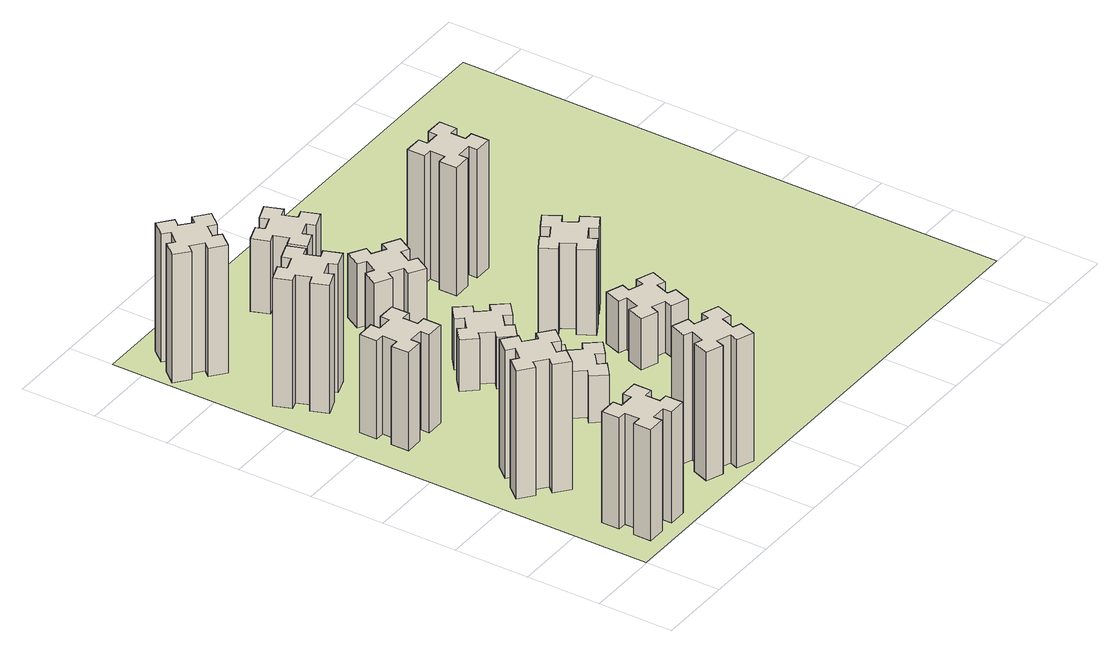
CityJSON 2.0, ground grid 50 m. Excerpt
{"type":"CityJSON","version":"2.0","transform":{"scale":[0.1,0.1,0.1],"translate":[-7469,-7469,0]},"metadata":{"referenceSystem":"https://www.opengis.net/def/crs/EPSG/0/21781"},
"CityObjects":{
"building1":{"type":"Building","attributes":{"class":"1000","function":"1000","usage":"1000","yearOfConstruction":2016,"roofType":"1000","measuredHeight":78,"storeysAboveGround":30,"storeysBelowGround":0},"geometry":[{"type":"Solid","lod":"1","boundaries":[[[[0,1,2,3,4,5,6,7,8,9,10,11,12,13,14,15,16,17,18,19]],[[17,16,20,21]],[[16,15,22,20]],[[15,14,23,22]],[[14,13,24,23]],[[13,12,25,24]],[[12,11,26,25]],[[11,10,27,26]],[[10,9,28,27]],[[9,8,29,28]],[[8,7,30,29]],[[7,6,31,30]],[[6,5,32,31]],[[5,4,33,32]],[[4,3,34,33]],[[3,2,35,34]],[[2,1,36,35]],[[1,0,37,36]],[[0,19,38,37]],[[19,18,39,38]],[[18,17,21,39]],[[24,25,26,27,28,29,30,31,32,33,34,35,36,37,38,39,21,20,22,23]]]]}]},
"building2":{"type":"Building","attributes":{"class":"1000","function":"1000","usage":"1000","yearOfConstruction":2016,"roofType":"1000","measuredHeight":90,"storeysAboveGround":30,"storeysBelowGround":0},"geometry":[{"type":"Solid","lod":"1","boundaries":[[[[40,41,42,43,44,45,46,47,48,49,50,51,52,53,54,55,56,57,58,59]],[[57,56,60,61]],[[56,55,62,60]],[[55,54,63,62]],[[54,53,64,63]],[[53,52,65,64]],[[52,51,66,65]],[[51,50,67,66]],[[50,49,68,67]],[[49,48,69,68]],[[48,47,70,69]],[[47,46,71,70]],[[46,45,72,71]],[[45,44,73,72]],[[44,43,74,73]],[[43,42,75,74]],[[42,41,76,75]],[[41,40,77,76]],[[40,59,78,77]],[[59,58,79,78]],[[58,57,61,79]],[[64,65,66,67,68,69,70,71,72,73,74,75,76,77,78,79,61,60,62,63]]]]}]},
"building3":{"type":"Building","attributes":{"class":"1000","function":"1000","usage":"1000","yearOfConstruction":2016,"roofType":"1000","measuredHeight":69,"storeysAboveGround":30,"storeysBelowGround":0},"geometry":[{"type":"Solid","lod":"1","boundaries":[[[[80,81,82,83,84,85,86,87,88,89,90,91,92,93,94,95,96,97,98,99]],[[97,96,100,101]],[[96,95,102,100]],[[95,94,103,102]],[[94,93,104,103]],[[93,92,105,104]],[[92,91,106,105]],[[91,90,107,106]],[[90,89,108,107]],[[89,88,109,108]],[[88,87,110,109]],[[87,86,111,110]],[[86,85,112,111]],[[85,84,113,112]],[[84,83,114,113]],[[83,82,115,114]],[[82,81,116,115]],[[81,80,117,116]],[[80,99,118,117]],[[99,98,119,118]],[[98,97,101,119]],[[104,105,106,107,108,109,110,111,112,113,114,115,116,117,118,119,101,100,102,103]]]]}]},
"building4":{"type":"Building","attributes":{"class":"1000","function":"1000","usage":"1000","yearOfConstruction":2016,"roofType":"1000","measuredHeight":90,"storeysAboveGround":30,"storeysBelowGround":0},"geometry":[{"type":"Solid","lod":"1","boundaries":[[[[120,121,122,123,124,125,126,127,128,129,130,131,132,133,134,135,136,137,138,139]],[[137,136,140,141]],[[136,135,142,140]],[[135,134,143,142]],[[134,133,144,143]],[[133,132,145,144]],[[132,131,146,145]],[[131,130,147,146]],[[130,129,148,147]],[[129,128,149,148]],[[128,127,150,149]],[[127,126,151,150]],[[126,125,152,151]],[[125,124,153,152]],[[124,123,154,153]],[[123,122,155,154]],[[122,121,156,155]],[[121,120,157,156]],[[120,139,158,157]],[[139,138,159,158]],[[138,137,141,159]],[[144,145,146,147,148,149,150,151,152,153,154,155,156,157,158,159,141,140,142,143]]]]}]},
"building5":{"type":"Building","attributes":{"class":"1000","function":"1000","usage":"1000","yearOfConstruction":2016,"roofType":"1000","measuredHeight":90,"storeysAboveGround":30,"storeysBelowGround":0},"geometry":[{"type":"Solid","lod":"1","boundaries":[[[[160,161,162,163,164,165,166,167,168,169,170,171,172,173,174,175,176,177,178,179]],[[177,176,180,181]],[[176,175,182,180]],[[175,174,183,182]],[[174,173,184,183]],[[173,172,185,184]],[[172,171,186,185]],[[171,170,187,186]],[[170,169,188,187]],[[169,168,189,188]],[[168,167,190,189]],[[167,166,191,190]],[[166,165,192,191]],[[165,164,193,192]],[[164,163,194,193]],[[163,162,195,194]],[[162,161,196,195]],[[161,160,197,196]],[[160,179,198,197]],[[179,178,199,198]],[[178,177,181,199]],[[184,185,186,187,188,189,190,191,192,193,194,195,196,197,198,199,181,180,182,183]]]]}]},
"building6":{"type":"Building","attributes":{"class":"1000","function":"1000","usage":"1000","yearOfConstruction":2016,"roofType":"1000","measuredHeight":90,"storeysAboveGround":30,"storeysBelowGround":0},"geometry":[{"type":"Solid","lod":"1","boundaries":[[[[200,201,202,203,204,205,206,207,208,209,210,211,212,213,214,215,216,217,218,219]],[[217,216,220,221]],[[216,215,222,220]],[[215,214,223,222]],[[214,213,224,223]],[[213,212,225,224]],[[212,211,226,225]],[[211,210,227,226]],[[210,209,228,227]],[[209,208,229,228]],[[208,207,230,229]],[[207,206,231,230]],[[206,205,232,231]],[[205,204,233,232]],[[204,203,234,233]],[[203,202,235,234]],[[202,201,236,235]],[[201,200,237,236]],[[200,219,238,237]],[[219,218,239,238]],[[218,217,221,239]],[[224,225,226,227,228,229,230,231,232,233,234,235,236,237,238,239,221,220,222,223]]]]}]},
"building7":{"type":"Building","attributes":{"class":"1000","function":"1000","usage":"1000","yearOfConstruction":2016,"roofType":"1000","measuredHeight":33,"storeysAboveGround":30,"storeysBelowGround":0},"geometry":[{"type":"Solid","lod":"1","boundaries":[[[[240,241,242,243,244,245,246,247,248,249,250,251,252,253,254,255,256,257,258,259]],[[257,256,260,261]],[[256,255,262,260]],[[255,254,263,262]],[[254,253,264,263]],[[253,252,265,264]],[[252,251,266,265]],[[251,250,267,266]],[[250,249,268,267]],[[249,248,269,268]],[[248,247,270,269]],[[247,246,271,270]],[[246,245,272,271]],[[245,244,273,272]],[[244,243,274,273]],[[243,242,275,274]],[[242,241,276,275]],[[241,240,277,276]],[[240,259,278,277]],[[259,258,279,278]],[[258,257,261,279]],[[264,265,266,267,268,269,270,271,272,273,274,275,276,277,278,279,261,260,262,263]]]]}]},
"building8":{"type":"Building","attributes":{"class":"1000","function":"1000","usage":"1000","yearOfConstruction":2016,"roofType":"1000","measuredHeight":36,"storeysAboveGround":30,"storeysBelowGround":0},"geometry":[{"type":"Solid","lod":"1","boundaries":[[[[280,281,282,283,284,285,286,287,288,289,290,291,292,293,294,295,296,297,298,299]],[[297,296,300,301]],[[296,295,302,300]],[[295,294,303,302]],[[294,293,304,303]],[[293,292,305,304]],[[292,291,306,305]],[[291,290,307,306]],[[290,289,308,307]],[[289,288,309,308]],[[288,287,310,309]],[[287,286,311,310]],[[286,285,312,311]],[[285,284,313,312]],[[284,283,314,313]],[[283,282,315,314]],[[282,281,316,315]],[[281,280,317,316]],[[280,299,318,317]],[[299,298,319,318]],[[298,297,301,319]],[[304,305,306,307,308,309,310,311,312,313,314,315,316,317,318,319,301,300,302,303]]]]}]},
"building9":{"type":"Building","attributes":{"class":"1000","function":"1000","usage":"1000","yearOfConstruction":2016,"roofType":"1000","measuredHeight":45,"storeysAboveGround":30,"storeysBelowGround":0},"geometry":[{"type":"Solid","lod":"1","boundaries":[[[[320,321,322,323,324,325,326,327,328,329,330,331,332,333,334,335,336,337,338,339]],[[337,336,340,341]],[[336,335,342,340]],[[335,334,343,342]],[[334,333,344,343]],[[333,332,345,344]],[[332,331,346,345]],[[331,330,347,346]],[[330,329,348,347]],[[329,328,349,348]],[[328,327,350,349]],[[327,326,351,350]],[[326,325,352,351]],[[325,324,353,352]],[[324,323,354,353]],[[323,322,355,354]],[[322,321,356,355]],[[321,320,357,356]],[[320,339,358,357]],[[339,338,359,358]],[[338,337,341,359]],[[344,345,346,347,348,349,350,351,352,353,354,355,356,357,358,359,341,340,342,343]]]]}]},
"building10":{"type":"Building","attributes":{"class":"1000","function":"1000","usage":"1000","yearOfConstruction":2016,"roofType":"1000","measuredHeight":51,"storeysAboveGround":30,"storeysBelowGround":0},"geometry":[{"type":"Solid","lod":"1","boundaries":[[[[360,361,362,363,364,365,366,367,368,369,370,371,372,373,374,375,376,377,378,379]],[[377,376,380,381]],[[376,375,382,380]],[[375,374,383,382]],[[374,373,384,383]],[[373,372,385,384]],[[372,371,386,385]],[[371,370,387,386]],[[370,369,388,387]],[[369,368,389,388]],[[368,367,390,389]],[[367,366,391,390]],[[366,365,392,391]],[[365,364,393,392]],[[364,363,394,393]],[[363,362,395,394]],[[362,361,396,395]],[[361,360,397,396]],[[360,379,398,397]],[[379,378,399,398]],[[378,377,381,399]],[[384,385,386,387,388,389,390,391,392,393,394,395,396,397,398,399,381,380,382,383]]]]}]},
"building11":{"type":"Building","attributes":{"class":"1000","function":"1000","usage":"1000","yearOfConstruction":2016,"roofType":"1000","measuredHeight":36,"storeysAboveGround":30,"storeysBelowGround":0},"geometry":[{"type":"Solid","lod":"1","boundaries":[[[[400,401,402,403,404,405,406,407,408,409,410,411,412,413,414,415,416,417,418,419]],[[417,416,420,421]],[[416,415,422,420]],[[415,414,423,422]],[[414,413,424,423]],[[413,412,425,424]],[[412,411,426,425]],[[411,410,427,426]],[[410,409,428,427]],[[409,408,429,428]],[[408,407,430,429]],[[407,406,431,430]],[[406,405,432,431]],[[405,404,433,432]],[[404,403,434,433]],[[403,402,435,434]],[[402,401,436,435]],[[401,400,437,436]],[[400,419,438,437]],[[419,418,439,438]],[[418,417,421,439]],[[424,425,426,427,428,429,430,431,432,433,434,435,436,437,438,439,421,420,422,423]]]]}]},
"building12":{"type":"Building","attributes":{"class":"1000","function":"1000","usage":"1000","yearOfConstruction":2016,"roofType":"1000","measuredHeight":60,"storeysAboveGround":30,"storeysBelowGround":0},"geometry":[{"type":"Solid","lod":"1","boundaries":[[[[440,441,442,443,444,445,446,447,448,449,450,451,452,453,454,455,456,457,458,459]],[[457,456,460,461]],[[456,455,462,460]],[[455,454,463,462]],[[454,453,464,463]],[[453,452,465,464]],[[452,451,466,465]],[[451,450,467,466]],[[450,449,468,467]],[[449,448,469,468]],[[448,447,470,469]],[[447,446,471,470]],[[446,445,472,471]],[[445,444,473,472]],[[444,443,474,473]],[[443,442,475,474]],[[442,441,476,475]],[[441,440,477,476]],[[440,459,478,477]],[[459,458,479,478]],[[458,457,461,479]],[[464,465,466,467,468,469,470,471,472,473,474,475,476,477,478,479,461,460,462,463]]]]}]},
"building13":{"type":"Building","attributes":{"class":"1000","function":"1000","usage":"1000","yearOfConstruction":2016,"roofType":"1000","measuredHeight":90,"storeysAboveGround":30,"storeysBelowGround":0},"geometry":[{"type":"Solid","lod":"1","boundaries":[[[[480,481,482,483,484,485,486,487,488,489,490,491,492,493,494,495,496,497,498,499]],[[497,496,500,501]],[[496,495,502,500]],[[495,494,503,502]],[[494,493,504,503]],[[493,492,505,504]],[[492,491,506,505]],[[491,490,507,506]],[[490,489,508,507]],[[489,488,509,508]],[[488,487,510,509]],[[487,486,511,510]],[[486,485,512,511]],[[485,484,513,512]],[[484,483,514,513]],[[483,482,515,514]],[[482,481,516,515]],[[481,480,517,516]],[[480,499,518,517]],[[499,498,519,518]],[[498,497,501,519]],[[504,505,506,507,508,509,510,511,512,513,514,515,516,517,518,519,501,500,502,503]]]]}]},
"landuse1":{"type":"LandUse","attributes":{"name":"plot1","function":"1010"},"geometry":[{"type":"MultiSurface","lod":"1","boundaries":[[[520,521,522,523]]]}]}
},
"vertices":[
[265,325,0],[265,225,0],[205,225,0],[205,105,0],[325,105,0],[325,165,0],[425,165,0],[425,105,0],[545,105,0],[545,225,0],[485,225,0],[485,325,0],[545,325,0],[545,445,0],[425,445,0],[425,385,0],[325,385,0],[325,445,0],[205,445,0],[205,325,0],[325,385,780],[325,445,780],[425,385,780],[425,445,780],[545,445,780],[545,325,780],[485,325,780],[485,225,780],[545,225,780],[545,105,780],[425,105,780],[425,165,780],[325,165,780],[325,105,780],[205,105,780],[205,225,780],[265,225,780],[265,325,780],[205,325,780],[205,445,780],
[484,1067,0],[408,1132,0],[446,1178,0],[354,1255,0],[277,1163,0],[323,1124,0],[259,1048,0],[213,1086,0],[136,994,0],[228,917,0],[266,963,0],[343,899,0],[304,853,0],[396,776,0],[473,868,0],[427,906,0],[492,983,0],[538,944,0],[615,1036,0],[523,1113,0],[492,983,900],[538,944,900],[427,906,900],[473,868,900],[396,776,900],[304,853,900],[343,899,900],[266,963,900],[228,917,900],[136,994,900],[213,1086,900],[259,1048,900],[323,1124,900],[277,1163,900],[354,1255,900],[446,1178,900],[408,1132,900],[484,1067,900],[523,1113,900],[615,1036,900],
[425,2065,0],[325,2065,0],[325,2125,0],[205,2125,0],[205,2005,0],[265,2005,0],[265,1905,0],[205,1905,0],[205,1785,0],[325,1785,0],[325,1845,0],[425,1845,0],[425,1785,0],[545,1785,0],[545,1905,0],[485,1905,0],[485,2005,0],[545,2005,0],[545,2125,0],[425,2125,0],[485,2005,690],[545,2005,690],[485,1905,690],[545,1905,690],[545,1785,690],[425,1785,690],[425,1845,690],[325,1845,690],[325,1785,690],[205,1785,690],[205,1905,690],[265,1905,690],[265,2005,690],[205,2005,690],[205,2125,690],[325,2125,690],[325,2065,690],[425,2065,690],[425,2125,690],[545,2125,690],
[385,2716,0],[291,2682,0],[270,2738,0],[157,2697,0],[199,2584,0],[255,2605,0],[289,2511,0],[233,2490,0],[274,2377,0],[387,2419,0],[366,2475,0],[460,2509,0],[480,2453,0],[593,2494,0],[552,2607,0],[496,2586,0],[462,2680,0],[518,2700,0],[477,2813,0],[364,2772,0],[462,2680,900],[518,2700,900],[496,2586,900],[552,2607,900],[593,2494,900],[480,2453,900],[460,2509,900],[366,2475,900],[387,2419,900],[274,2377,900],[233,2490,900],[289,2511,900],[255,2605,900],[199,2584,900],[157,2697,900],[270,2738,900],[291,2682,900],[385,2716,900],[364,2772,900],[477,2813,900],
[1029,360,0],[995,266,0],[939,287,0],[897,174,0],[1010,133,0],[1031,189,0],[1125,155,0],[1104,99,0],[1217,57,0],[1258,170,0],[1202,191,0],[1236,285,0],[1292,264,0],[1333,377,0],[1220,418,0],[1200,362,0],[1106,396,0],[1127,452,0],[1014,493,0],[973,380,0],[1106,396,900],[1127,452,900],[1200,362,900],[1220,418,900],[1333,377,900],[1292,264,900],[1236,285,900],[1202,191,900],[1258,170,900],[1217,57,900],[1104,99,900],[1125,155,900],[1031,189,900],[1010,133,900],[897,174,900],[939,287,900],[995,266,900],[1029,360,900],[973,380,900],[1014,493,900],
[384,3387,0],[308,3452,0],[346,3498,0],[254,3575,0],[177,3483,0],[223,3444,0],[159,3368,0],[113,3406,0],[36,3314,0],[128,3237,0],[166,3283,0],[243,3219,0],[204,3173,0],[296,3096,0],[373,3188,0],[327,3226,0],[392,3303,0],[438,3264,0],[515,3356,0],[423,3433,0],[392,3303,900],[438,3264,900],[327,3226,900],[373,3188,900],[296,3096,900],[204,3173,900],[243,3219,900],[166,3283,900],[128,3237,900],[36,3314,900],[113,3406,900],[159,3368,900],[223,3444,900],[177,3483,900],[254,3575,900],[346,3498,900],[308,3452,900],[384,3387,900],[423,3433,900],[515,3356,900],
[1083,1332,0],[1006,1267,0],[968,1313,0],[876,1236,0],[953,1144,0],[999,1183,0],[1063,1106,0],[1017,1068,0],[1094,976,0],[1186,1053,0],[1148,1099,0],[1224,1163,0],[1263,1117,0],[1355,1194,0],[1278,1286,0],[1232,1248,0],[1167,1324,0],[1213,1363,0],[1136,1455,0],[1044,1378,0],[1167,1324,330],[1213,1363,330],[1232,1248,330],[1278,1286,330],[1355,1194,330],[1263,1117,330],[1224,1163,330],[1148,1099,330],[1186,1053,330],[1094,976,330],[1017,1068,330],[1063,1106,330],[999,1183,330],[953,1144,330],[876,1236,330],[968,1313,330],[1006,1267,330],[1083,1332,330],[1044,1378,330],[1136,1455,330],
[1083,1972,0],[1006,1907,0],[968,1953,0],[876,1876,0],[953,1784,0],[999,1823,0],[1063,1746,0],[1017,1708,0],[1094,1616,0],[1186,1693,0],[1148,1739,0],[1224,1803,0],[1263,1757,0],[1355,1834,0],[1278,1926,0],[1232,1888,0],[1167,1964,0],[1213,2003,0],[1136,2095,0],[1044,2018,0],[1167,1964,360],[1213,2003,360],[1232,1888,360],[1278,1926,360],[1355,1834,360],[1263,1757,360],[1224,1803,360],[1148,1739,360],[1186,1693,360],[1094,1616,360],[1017,1708,360],[1063,1746,360],[999,1823,360],[953,1784,360],[876,1876,360],[968,1953,360],[1006,1907,360],[1083,1972,360],[1044,2018,360],[1136,2095,360],
[1117,2525,0],[1204,2475,0],[1174,2423,0],[1278,2363,0],[1338,2467,0],[1286,2497,0],[1336,2584,0],[1388,2554,0],[1448,2658,0],[1344,2718,0],[1314,2666,0],[1227,2716,0],[1257,2768,0],[1153,2828,0],[1093,2724,0],[1145,2694,0],[1095,2607,0],[1043,2637,0],[983,2533,0],[1087,2473,0],[1095,2607,450],[1043,2637,450],[1145,2694,450],[1093,2724,450],[1153,2828,450],[1257,2768,450],[1227,2716,450],[1314,2666,450],[1344,2718,450],[1448,2658,450],[1388,2554,450],[1336,2584,450],[1286,2497,450],[1338,2467,450],[1278,2363,450],[1174,2423,450],[1204,2475,450],[1117,2525,450],[1087,2473,450],[983,2533,450],
[1125,3356,0],[1031,3322,0],[1010,3378,0],[897,3337,0],[939,3224,0],[995,3245,0],[1029,3151,0],[973,3130,0],[1014,3017,0],[1127,3059,0],[1106,3115,0],[1200,3149,0],[1220,3093,0],[1333,3134,0],[1292,3247,0],[1236,3226,0],[1202,3320,0],[1258,3340,0],[1217,3453,0],[1104,3412,0],[1202,3320,510],[1258,3340,510],[1236,3226,510],[1292,3247,510],[1333,3134,510],[1220,3093,510],[1200,3149,510],[1106,3115,510],[1127,3059,510],[1014,3017,510],[973,3130,510],[1029,3151,510],[995,3245,510],[939,3224,510],[897,3337,510],[1010,3378,510],[1031,3322,510],[1125,3356,510],[1104,3412,510],[1217,3453,510],
[1771,1129,0],[1865,1095,0],[1844,1039,0],[1957,997,0],[1998,1110,0],[1942,1131,0],[1976,1225,0],[2032,1204,0],[2073,1317,0],[1960,1358,0],[1940,1302,0],[1846,1336,0],[1867,1392,0],[1754,1433,0],[1713,1320,0],[1769,1300,0],[1735,1206,0],[1679,1227,0],[1637,1114,0],[1750,1073,0],[1735,1206,360],[1679,1227,360],[1769,1300,360],[1713,1320,360],[1754,1433,360],[1867,1392,360],[1846,1336,360],[1940,1302,360],[1960,1358,360],[2073,1317,360],[2032,1204,360],[1976,1225,360],[1942,1131,360],[1998,1110,360],[1957,997,360],[1844,1039,360],[1865,1095,360],[1771,1129,360],[1750,1073,360],[1637,1114,360],
[1844,1876,0],[1757,1826,0],[1727,1878,0],[1623,1818,0],[1683,1714,0],[1735,1744,0],[1785,1657,0],[1733,1627,0],[1793,1523,0],[1897,1583,0],[1867,1635,0],[1954,1685,0],[1984,1633,0],[2088,1693,0],[2028,1797,0],[1976,1767,0],[1926,1854,0],[1978,1884,0],[1918,1988,0],[1814,1928,0],[1926,1854,600],[1978,1884,600],[1976,1767,600],[2028,1797,600],[2088,1693,600],[1984,1633,600],[1954,1685,600],[1867,1635,600],[1897,1583,600],[1793,1523,600],[1733,1627,600],[1785,1657,600],[1735,1744,600],[1683,1714,600],[1623,1818,600],[1727,1878,600],[1757,1826,600],[1844,1876,600],[1814,1928,600],[1918,1988,600],
[1905,2705,0],[1805,2705,0],[1805,2765,0],[1685,2765,0],[1685,2645,0],[1745,2645,0],[1745,2545,0],[1685,2545,0],[1685,2425,0],[1805,2425,0],[1805,2485,0],[1905,2485,0],[1905,2425,0],[2025,2425,0],[2025,2545,0],[1965,2545,0],[1965,2645,0],[2025,2645,0],[2025,2765,0],[1905,2765,0],[1965,2645,900],[2025,2645,900],[1965,2545,900],[2025,2545,900],[2025,2425,900],[1905,2425,900],[1905,2485,900],[1805,2485,900],[1805,2425,900],[1685,2425,900],[1685,2545,900],[1745,2545,900],[1745,2645,900],[1685,2645,900],[1685,2765,900],[1805,2765,900],[1805,2705,900],[1905,2705,900],[1905,2765,900],[2025,2765,900],
[5,3705,0],[3705,3705,0],[3705,5,0],[5,5,0]
]}
